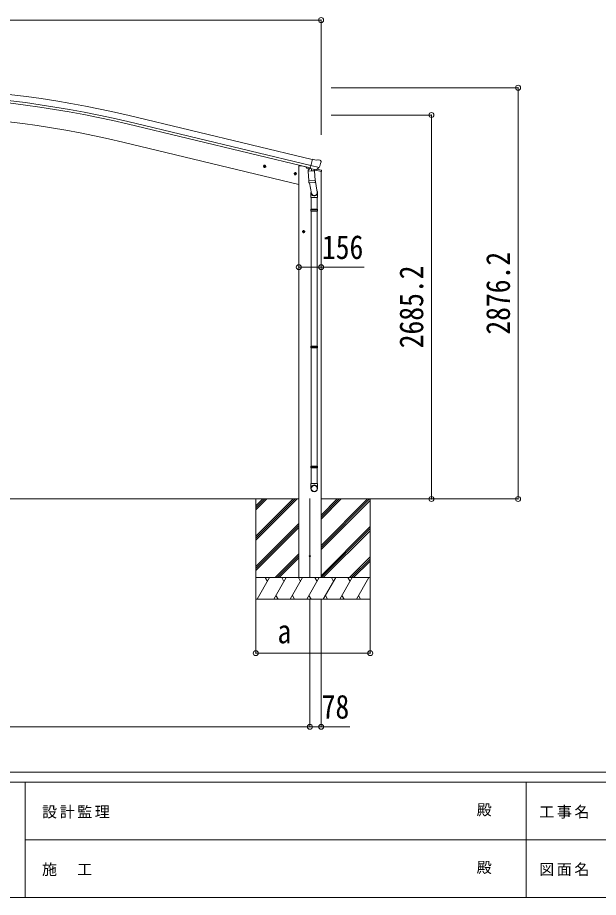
# Model space of a CAD drawing. Units: millimetres at full size. Extents: x -9783 to 9892, y -6828 to 6752.
# Drawn here: x -4022 to 36, y -6828 to -675 of the extents above; entities that cross this region are included whole.
import ezdxf
from ezdxf.enums import TextEntityAlignment as Align

# ---------------------------------------------------------------- set-up
doc = ezdxf.new("R2010")
doc.units = ezdxf.units.MM
doc.header["$LTSCALE"] = 35
doc.header["$PDMODE"] = 32
doc.header["$PDSIZE"] = 35
for name, color, linetype, lineweight in [('0-0_0', 7, 'Continuous', 9), ('0-1_本体', 4, 'Continuous', 9), ('0-2_部品', 7, 'Continuous', 9), ('0-8_PARTS2', 7, 'Continuous', 9), ('0-A_寸法', 6, 'Continuous', 9), ('F-0_240', 7, 'Continuous', 9)]:
    doc.layers.add(name, color=color, linetype=linetype, lineweight=lineweight)
doc.styles.add('ＭＳ ゴシック', font='')
doc.styles.get('ＭＳ ゴシック').set_extended_font_data('MS Gothic')

msp = doc.modelspace()

# ---------------------------------------------------------------- linework, layer by layer
at = {"layer": '0-0_0'}
for p, q in [((-7727.75, -4041.94), (-2057.6, -4041.94)), ((-2357.88, -4041.94), (-2357.88, -4741.94)), ((-2357.88, -4302.67), (-2097.15, -4041.94)), ((-2357.88, -4316.81), (-2083.01, -4041.94)), ((-2357.88, -4330.95), (-2068.87, -4041.94)), ((-2357.88, -4118.82), (-2281, -4041.94)), ((-2357.88, -4104.68), (-2295.14, -4041.94)), ((-2357.88, -4090.54), (-2309.28, -4041.94)), ((-1901.1, -4041.94), (-1469.72, -4041.94)), ((-1901.1, -4366.39), (-1576.65, -4041.94)), ((-1901.1, -4380.53), (-1562.51, -4041.94)), ((-1901.1, -4182.54), (-1760.5, -4041.94)), ((-1901.1, -4168.4), (-1774.64, -4041.94)), ((-1901.1, -4154.26), (-1788.78, -4041.94)), ((-1901.1, -4394.67), (-1557.88, -4051.46)), ((-1557.88, -4041.94), (-1557.88, -4741.94)), ((-2357.88, -4514.8), (-2057.1, -4214.02)), ((-2357.88, -4528.94), (-2057.1, -4228.16)), ((-2357.88, -4543.09), (-2057.1, -4242.31)), ((-1901.1, -4578.52), (-1557.88, -4235.3)), ((-1900.38, -4591.94), (-1557.88, -4249.44)), ((-1886.24, -4591.94), (-1557.88, -4263.59)), ((-2222.89, -4591.94), (-2057.1, -4426.15)), ((-2208.75, -4591.94), (-2057.1, -4440.29)), ((-2194.6, -4591.94), (-2057.1, -4454.44)), ((-1702.39, -4591.94), (-1557.88, -4447.43)), ((-1688.25, -4591.94), (-1557.88, -4461.58)), ((-1674.1, -4591.94), (-1557.88, -4475.72)), ((-1557.88, -4591.94), (-2357.88, -4591.94)), ((-2347.59, -4741.94), (-2260.99, -4591.94)), ((-2275.99, -4617.92), (-2290.99, -4591.94)), ((-2232.12, -4741.94), (-2145.52, -4591.94)), ((-2160.52, -4617.92), (-2175.52, -4591.94)), ((-2116.65, -4741.94), (-2030.05, -4591.94)), ((-2045.05, -4617.92), (-2060.05, -4591.94)), ((-2024.88, -4591.94), (-1890.88, -4591.94)), ((-2001.18, -4741.94), (-1914.58, -4591.94)), ((-1929.58, -4617.92), (-1944.58, -4591.94)), ((-1885.71, -4741.94), (-1799.11, -4591.94)), ((-1814.11, -4617.92), (-1829.11, -4591.94)), ((-1770.24, -4741.94), (-1683.64, -4591.94)), ((-1713.64, -4591.94), (-1698.64, -4617.92)), ((-1654.77, -4741.94), (-1568.17, -4591.94)), ((-2217.12, -4715.96), (-2202.12, -4741.94)), ((-2101.65, -4715.96), (-2086.65, -4741.94)), ((-1986.18, -4715.96), (-1971.18, -4741.94)), ((-1870.71, -4715.96), (-1855.71, -4741.94)), ((-1755.24, -4715.96), (-1740.24, -4741.94)), ((-1639.77, -4715.96), (-1624.77, -4741.94)), ((-2357.88, -4741.94), (-1557.88, -4741.94))]:
    msp.add_line(p, q, dxfattribs=at)
at = {"layer": '0-1_本体'}
for p, q in [((-1972.86, -1710.19), (-3251.96, -1403.11)), ((-1962.79, -1668.22), (-3241.88, -1361.13)), ((-1976.79, -1726.56), (-3255.89, -1419.48)), ((-2057.35, -1841.94), (-3286.47, -1546.86)), ((-2057.35, -1841.94), (-3286.47, -1546.86)), ((-2057.35, -4591.94), (-2057.35, -1712.56)), ((-2057.35, -1712.56), (-2037.35, -1712.56)), ((-2037.35, -1712.56), (-2003.84, -1720.61)), ((-1901.85, -4591.94), (-1901.85, -1751.77))]:
    msp.add_line(p, q, dxfattribs=at)
for radius in [7073, 7029.83, 7013, 6882, 6882]:
    msp.add_arc((-4893.04, -8238.71), radius, 76.5, 103.5, dxfattribs=at)
at = {"layer": '0-2_部品'}
for p, q in [((-2305.51, -1713.46), (-2286.07, -1718.12)), ((-2297.92, -1708.59), (-2303.09, -1714.04)), ((-2298.13, -1725.51), (-2293.46, -1706.07)), ((-2290.62, -1710.35), (-2297.92, -1708.59)), ((-2293.66, -1722.99), (-2288.49, -1717.54)), ((-2288.49, -1717.54), (-2290.62, -1710.35)), ((-2003.83, -1720.07), (-2003.83, -1723.22)), ((-1915.45, -1724.43), (-1972.95, -1710.62)), ((-1936.45, -1672.81), (-1962.38, -1666.58)), ((-1936.45, -1672.81), (-1923.19, -1670.11)), ((-1908.71, -1673.3), (-1921.89, -1670.13)), ((-1905.61, -1675.55), (-1901.75, -1681.84)), ((-1901.39, -1684.12), (-1901.67, -1685.27)), ((-2091.59, -1764.81), (-2072.15, -1769.48)), ((-2084, -1759.95), (-2089.17, -1765.4)), ((-2084.2, -1776.87), (-2079.54, -1757.42)), ((-2076.7, -1761.7), (-2084, -1759.95)), ((-2079.74, -1774.34), (-2074.57, -1768.9)), ((-2074.57, -1768.9), (-2076.7, -1761.7)), ((-1981.79, -1732.45), (-1999.99, -1728.08)), ((-1992.52, -1749.99), (-1946.83, -1746.79)), ((-1987.85, -1816.82), (-1992.52, -1749.99)), ((-1978.1, -1728.22), (-1991.42, -1743.53)), ((-1991.42, -1743.53), (-1990.97, -1749.88)), ((-1977.16, -1728.15), (-1978.1, -1728.22)), ((-1974.08, -1730.62), (-1975.61, -1730.26)), ((-1937.37, -1739.44), (-1974.08, -1730.62)), ((-1968.13, -1732.45), (-1967.1, -1747.05)), ((-1939.91, -1741.44), (-1965.73, -1747.88)), ((-1948.61, -1743.61), (-1948.38, -1746.9)), ((-1946.83, -1746.79), (-1942.16, -1813.63)), ((-1935.01, -1739.91), (-1942.53, -1738.1)), ((-1899.27, -1752.26), (-1942.08, -1741.98)), ((-1939.21, -1739.66), (-1939.16, -1740.4)), ((-1935.84, -1739.8), (-1937.37, -1739.44)), ((-1932.3, -1739.34), (-1915.92, -1724.85)), ((-1928.51, -1735.99), (-1901.57, -1742.46)), ((-1899.27, -1745.37), (-1899.27, -1752.26)), ((-1987.85, -1816.82), (-1942.16, -1813.63)), ((-1987.83, -1816.82), (-1986.95, -1829.52)), ((-1943.14, -1828.23), (-1984.84, -1831.15)), ((-1981.3, -1830.9), (-1968.68, -1905.7)), ((-1942.52, -1808.51), (-1927.98, -1896.37)), ((-1941.3, -1826.09), (-1942.17, -1813.63)), ((-1941.69, -1827.45), (-1941.69, -1827.45)), ((-1971.83, -1898.88), (-1971.83, -1933.54)), ((-1925.83, -1933.54), (-1925.83, -1899.18)), ((-1971.83, -1933.54), (-1925.83, -1933.54)), ((-1969.83, -1933.54), (-1969.83, -2016.19)), ((-1927.83, -1933.54), (-1927.83, -2016.19)), ((-1971.83, -2018.19), (-1970.83, -2016.19)), ((-1971.83, -2018.19), (-1925.83, -2018.19)), ((-1971.83, -2018.19), (-1971.83, -2026.19)), ((-1971.83, -2026.19), (-1925.83, -2026.19)), ((-1971.83, -2026.19), (-1970.83, -2028.19)), ((-1970.83, -2016.19), (-1926.83, -2016.19)), ((-1970.83, -2028.19), (-1926.83, -2028.19)), ((-1969.83, -2028.19), (-1969.83, -2972.38)), ((-1927.83, -2028.19), (-1927.83, -2972.38)), ((-1925.83, -2018.19), (-1926.83, -2016.19)), ((-2033.34, -2172.06), (-2013.34, -2172.06)), ((-2027.09, -2165.56), (-2030.84, -2172.06)), ((-2019.58, -2165.56), (-2027.09, -2165.56)), ((-2023.34, -2182.06), (-2023.34, -2162.06)), ((-2015.83, -2172.06), (-2019.58, -2165.56)), ((-2019.58, -2178.56), (-2015.83, -2172.06)), ((-1971.83, -2974.38), (-1970.83, -2972.38)), ((-1971.83, -2974.38), (-1925.83, -2974.38)), ((-1971.83, -2974.38), (-1971.83, -2982.38)), ((-1971.83, -2982.38), (-1925.83, -2982.38)), ((-1971.83, -2982.38), (-1970.83, -2984.38)), ((-1970.83, -2972.38), (-1926.83, -2972.38)), ((-1970.83, -2984.38), (-1926.83, -2984.38)), ((-1969.83, -2984.38), (-1969.83, -3812.57)), ((-1927.83, -2984.38), (-1927.83, -3812.57)), ((-1925.83, -2974.38), (-1926.83, -2972.38)), ((-1971.83, -3814.57), (-1970.83, -3812.57)), ((-1971.83, -3814.57), (-1925.83, -3814.57)), ((-1971.83, -3814.57), (-1971.83, -3822.57)), ((-1970.83, -3812.57), (-1926.83, -3812.57)), ((-1925.83, -3814.57), (-1926.83, -3812.57)), ((-1971.83, -3822.57), (-1925.83, -3822.57)), ((-1971.83, -3822.57), (-1970.83, -3824.57)), ((-1970.83, -3824.57), (-1926.83, -3824.57)), ((-1969.83, -3824.57), (-1969.83, -3934.57)), ((-1927.83, -3824.57), (-1927.83, -3934.57)), ((-1971.83, -3968.71), (-1971.83, -3934.57)), ((-1971.83, -3934.57), (-1925.83, -3934.57)), ((-1925.83, -3968.71), (-1925.83, -3934.57))]:
    msp.add_line(p, q, dxfattribs=at)
for points in [[(-2303.09, -1714.04), (-2300.96, -1721.23), (-2293.66, -1722.99)], [(-1967.81, -1732.03), (-1977.53, -1729.7), (-1962.38, -1666.58)], [(-2089.17, -1765.4), (-2087.04, -1772.59), (-2079.74, -1774.34)], [(-1967.81, -1732.03), (-1967.57, -1732.18), (-1942.8, -1738.13), (-1942.53, -1738.1)], [(-1915.17, -1723.85), (-1915.76, -1724.7), (-1915.92, -1724.85)], [(-1925.83, -2018.19), (-1925.83, -2026.19), (-1926.83, -2028.19)], [(-2030.84, -2172.06), (-2027.09, -2178.56), (-2019.58, -2178.56)], [(-1925.83, -2974.38), (-1925.83, -2982.38), (-1926.83, -2984.38)], [(-1925.83, -3814.57), (-1925.83, -3822.57), (-1926.83, -3824.57)]]:
    msp.add_lwpolyline(points, dxfattribs=at)
for centre, radius in [((-2295.79, -1715.79), 8.5), ((-2295.79, -1715.79), 7.7), ((-2295.79, -1715.79), 6.5), ((-2081.87, -1767.15), 8.5), ((-2081.87, -1767.15), 7.7), ((-2081.87, -1767.15), 6.5), ((-2023.34, -2172.06), 8.5), ((-2023.34, -2172.06), 7.7), ((-2023.34, -2172.06), 6.5)]:
    msp.add_circle(centre, radius, dxfattribs=at)
at = {"layer": '0-2_部品', "color": 4}
msp.add_circle((-1979.6, -4441.94), 4.5, dxfattribs=at)
at = {"layer": '0-2_部品'}
for centre, radius, start, end in [((-1922.59, -1673.05), 3, 76.5, 101.5), ((-2098.47, -1638.02), 202.4, 334.90875, 346.5), ((-1909.87, -1678.16), 5, 31.5, 76.5), ((-1998.83, -1723.22), 5, 180, 256.5), ((-1975.49, -1729.77), 0.5, 221.23754, 256.5), ((-1968.72, -1732.53), 0.604, 7.79405, 79.40158), ((-1966.08, -1746.91), 1.03, 188.03431, 289.96103), ((-1940.16, -1740.47), 1, 284, 4), ((-1938.71, -1739.63), 0.5, 76.5, 184), ((-1935.73, -1739.32), 0.5, 256.5, 291.76246), ((-1902.27, -1745.37), 3, 0, 76.5), ((-1984.98, -1829.15), 2, 190.53157, 274), ((-1943.28, -1826.24), 2, 274, 322.59038), ((-1943.24, -1826.27), 1.95, 322.52234, 4.95983), ((-1955.83, -1899.18), 30, 0, 2.54858)]:
    msp.add_arc(centre, radius, start, end, dxfattribs=at)
for centre, major_axis, ratio, start_param, end_param in [((-1904.31, -1683.41), (1.57, -2.57), 0.99628, 0.7835347, 1.5707963), ((-1934.31, -1736.98), (0.73, -2.92), 0.997631, 5.8041905, 5.8929484), ((-1934.34, -1736.86), (-2.63, 3.16), 0.650902, 2.1145521, 2.1873627), ((-1934.28, -1737.09), (0.73, -2.92), 0.997631, 5.965759, 6.7621801), ((-1948.83, -1898.88), (-23, 0), 0.996195, 6.0000678, 10.0103449), ((-1948.83, -1898.88), (-21, 0), 0.996195, 0.3319459, 3.3482706), ((-1948.83, -3966.97), (23, 0), 0.996195, 6.2831853, 9.424778), ((-1948.83, -3968.71), (23, 0), 0.996195, 6.2831853, 9.424778), ((-1948.83, -3968.71), (0, -23.43), 0.981806, 4.712389, 7.8539816)]:
    msp.add_ellipse(centre, major_axis=major_axis, ratio=ratio, start_param=start_param, end_param=end_param, dxfattribs=at)
msp.add_ellipse((-1948.83, -3968.71), major_axis=(-21, 0), ratio=0.996195, dxfattribs=at)
at = {"layer": '0-8_PARTS2', "color": 6}
msp.add_line((-7884.25, -692.94), (-1901.23, -692.94), dxfattribs=at)
at = {"layer": '0-8_PARTS2', "color": 2}
msp.add_line((-1979.6, -4039.44), (-1979.6, -4594.44), dxfattribs=at)
at = {"layer": '0-A_寸法'}
for p, q in [((-1901.23, -692.94), (-1901.23, -1495.27)), ((-524.65, -1165.71), (-1831.08, -1165.71)), ((-524.65, -4041.94), (-524.65, -1165.71)), ((-1130.63, -1356.71), (-1831.08, -1356.71)), ((-1130.63, -4041.94), (-1130.63, -1356.71)), ((-2057.1, -2420.69), (-1901.1, -2420.69)), ((-1901.1, -2420.69), (-1601.1, -2420.69)), ((-1130.63, -4041.94), (-1524.87, -4041.94)), ((-524.65, -4041.94), (-1130.63, -4041.94)), ((-2357.88, -5119.84), (-2357.88, -4745.43)), ((-1979.1, -5634.83), (-1979.1, -4745.43)), ((-1901.1, -5634.83), (-1901.1, -4745.43)), ((-1557.88, -5119.84), (-1557.88, -4745.43)), ((-1557.88, -5119.84), (-2357.88, -5119.84)), ((-7806.48, -5634.83), (-1979.1, -5634.83)), ((-1979.1, -5634.83), (-1901.1, -5634.83)), ((-1901.1, -5634.83), (-1701.1, -5634.83))]:
    msp.add_line(p, q, dxfattribs=at)
for p in [(-1901.23, -692.94), (-524.65, -1165.71), (-1130.63, -1356.71), (-2057.1, -2420.69), (-1901.1, -2420.69), (-1130.63, -4041.94), (-524.65, -4041.94), (-2357.88, -5119.84), (-1557.88, -5119.84), (-1979.1, -5634.83), (-1901.1, -5634.83)]:
    msp.add_point(p, dxfattribs=at)
at = {"layer": 'F-0_240', "color": 5}
for p, q in [((-9783.03, -5953.1), (9396.97, -5953.1)), ((-9783.03, -6023.1), (6285.75, -6023.1)), ((-3969.25, -6023.1), (-3969.25, -6828.1)), ((-469.25, -6023.1), (-469.25, -6828.1)), ((-3969.25, -6425.6), (3205.75, -6425.6)), ((-9783.03, -6828.1), (9396.97, -6828.1))]:
    msp.add_line(p, q, dxfattribs=at)

# ---------------------------------------------------------------- texts
at = {"layer": '0-A_寸法', "color": 7, "style": 'ＭＳ ゴシック', "width": 0.85}
for s, p in [('156', (-1895.47, -2413.69)), ('a', (-2206.01, -5100.84)), ('78', (-1897.35, -5627.83))]:
    msp.add_text(s, height=166.8, dxfattribs=at).set_placement(p, align=Align.BOTTOM_LEFT)
for s, p in [('2876.2', (-531.65, -2892.57)), ('2685.2', (-1137.63, -2988.07))]:
    msp.add_text(s, height=166.8, rotation=90, dxfattribs=at).set_placement(p, align=Align.BOTTOM_LEFT)
at = {"layer": 'F-0_240', "style": 'ＭＳ ゴシック'}
for p in [(-814.24, -6276.85), (-814.24, -6679.35)]:
    msp.add_text('殿', height=76.98, dxfattribs=at).set_placement(p, align=Align.BOTTOM_LEFT)
at = {"layer": 'F-0_240', "char_height": 76.98, "attachment_point": 7, "style": 'ＭＳ ゴシック'}
for s, insert in [('\\T1.17;設計監理', (-3851.04, -6276.85)), ('\\T1.17;工事名', (-376.96, -6276.85)), ('\\T1.17;施\u3000工', (-3851.04, -6679.35)), ('\\T1.17;図面名', (-376.96, -6679.35))]:
    msp.add_mtext(s, dxfattribs=dict(at, insert=insert))

doc.saveas('drawing.dxf')
